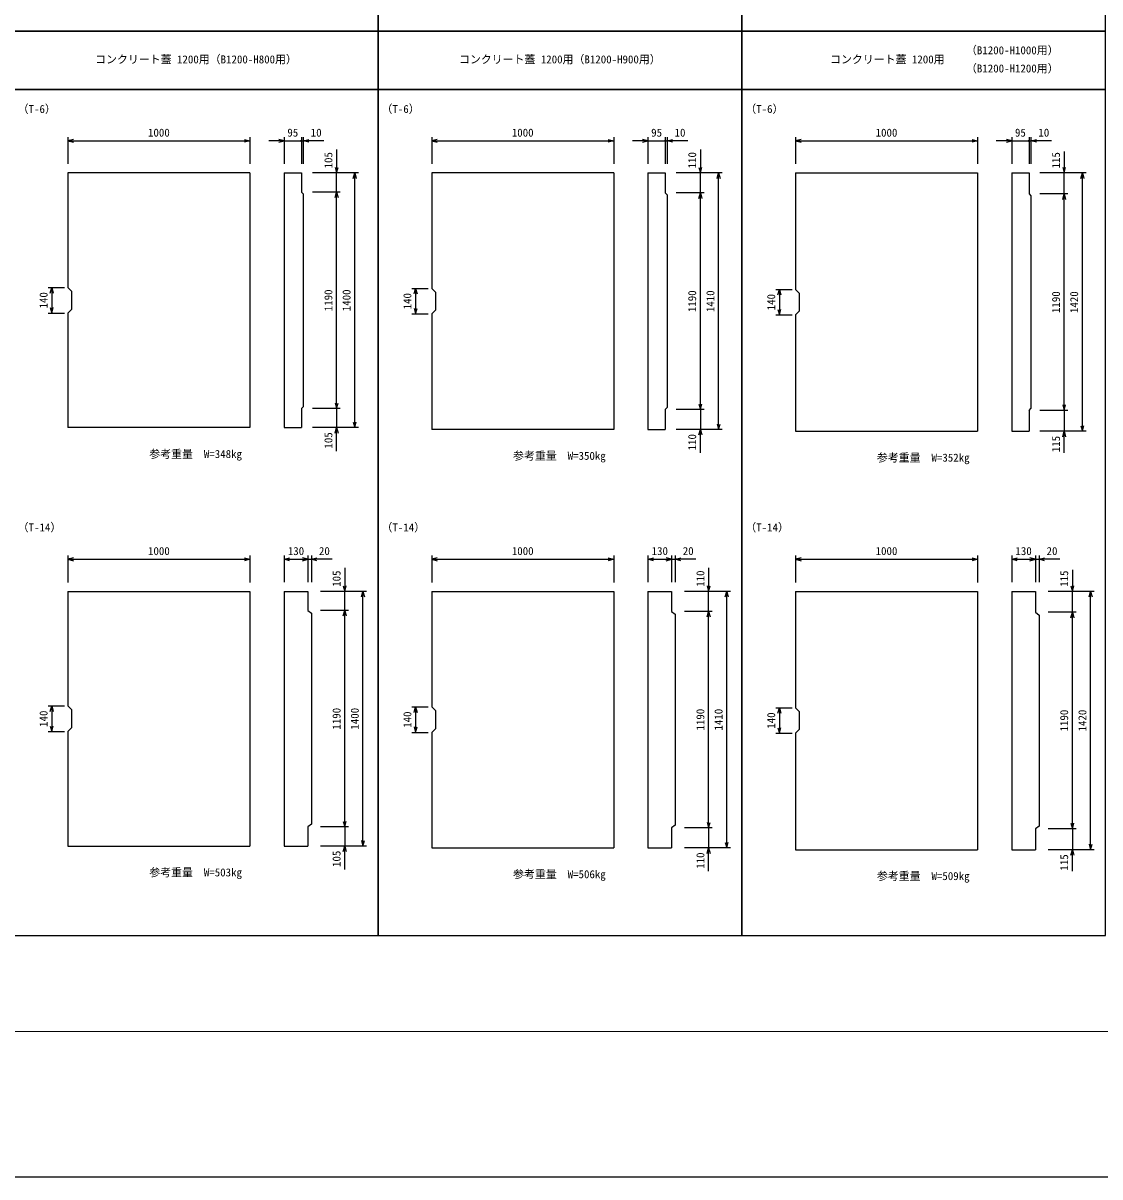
# Model space of a CAD drawing. Units: millimetres, scale not verified. Extents: x -33600 to 33600, y -11880 to 11880.
# Drawn here: x -21326 to -15406, y -11880 to -5537 of the extents above; entities that cross this region are included whole.
import ezdxf
from ezdxf.enums import TextEntityAlignment as Align

# ---------------------------------------------------------------- set-up
doc = ezdxf.new("R2010")
doc.units = ezdxf.units.MM
doc.header["$LTSCALE"] = 40
for name, color, linetype, lineweight in [('0-0_DIM', 7, 'Continuous', 25), ('0-1_Defpoints', 5, 'Continuous', 25), ('0-2_HATCH', 6, 'Continuous', 25), ('0-7_TXT', 7, 'Continuous', 25), ('0-8_WAKU', 3, 'Continuous', 13)]:
    doc.layers.add(name, color=color, linetype=linetype, lineweight=lineweight)
doc.styles.add('ＭＳ ゴシック', font='')
doc.styles.get('ＭＳ ゴシック').set_extended_font_data('MS Gothic')

msp = doc.modelspace()

# ---------------------------------------------------------------- linework, layer by layer
at = {"layer": '0-0_DIM'}
for p, q in [((-21079.36, -6164.77), (-21079.36, -6311.9)), ((-21079.36, -6184.77), (-20079.36, -6184.77)), ((-20079.36, -6164.77), (-20079.36, -6311.9)), ((-19890.76, -6184.77), (-19975.76, -6184.77)), ((-19890.76, -6164.77), (-19890.76, -6311.17)), ((-19890.76, -6184.77), (-19795.76, -6184.77)), ((-19795.76, -6164.77), (-19795.76, -6311.17)), ((-19795.76, -6184.77), (-19785.76, -6184.77)), ((-19785.76, -6164.77), (-19785.76, -6311.17)), ((-19672.24, -6184.77), (-19785.76, -6184.77)), ((-19079.36, -6164.77), (-19079.36, -6311.9)), ((-19079.36, -6184.77), (-18079.36, -6184.77)), ((-18079.36, -6164.77), (-18079.36, -6311.9)), ((-17890.76, -6184.77), (-17975.76, -6184.77)), ((-17890.76, -6164.77), (-17890.76, -6311.17)), ((-17890.76, -6184.77), (-17795.76, -6184.77)), ((-17795.76, -6164.77), (-17795.76, -6311.17)), ((-17795.76, -6184.77), (-17785.76, -6184.77)), ((-17785.76, -6164.77), (-17785.76, -6311.17)), ((-17672.24, -6184.77), (-17785.76, -6184.77)), ((-17079.36, -6164.77), (-17079.36, -6311.9)), ((-17079.36, -6184.77), (-16079.36, -6184.77)), ((-16079.36, -6164.77), (-16079.36, -6311.9)), ((-15890.76, -6184.77), (-15975.76, -6184.77)), ((-15890.76, -6164.77), (-15890.76, -6311.17)), ((-15890.76, -6184.77), (-15795.76, -6184.77)), ((-15795.76, -6164.77), (-15795.76, -6311.17)), ((-15795.76, -6184.77), (-15785.76, -6184.77)), ((-15785.76, -6164.77), (-15785.76, -6311.17)), ((-15672.24, -6184.77), (-15785.76, -6184.77)), ((-19602.69, -6232.45), (-19602.69, -6361.3)), ((-17602.69, -6232.45), (-17602.69, -6361.3)), ((-15602.69, -6242.45), (-15602.69, -6361.3)), ((-19482.69, -6361.3), (-19735.76, -6361.3)), ((-19602.69, -6466.3), (-19602.69, -6361.3)), ((-19502.69, -7761.3), (-19502.69, -6361.3)), ((-17482.69, -6361.3), (-17735.76, -6361.3)), ((-17602.69, -6471.3), (-17602.69, -6361.3)), ((-17502.69, -7771.3), (-17502.69, -6361.3)), ((-15482.69, -6361.3), (-15735.76, -6361.3)), ((-15602.69, -6476.3), (-15602.69, -6361.3)), ((-15502.69, -7781.3), (-15502.69, -6361.3)), ((-19582.69, -6466.3), (-19735.76, -6466.3)), ((-19602.69, -7656.3), (-19602.69, -6466.3)), ((-17582.69, -6471.3), (-17735.76, -6471.3)), ((-17602.69, -7661.3), (-17602.69, -6471.3)), ((-15582.69, -6476.3), (-15735.76, -6476.3)), ((-15602.69, -7666.3), (-15602.69, -6476.3)), ((-21188.36, -6991.3), (-21098.36, -6991.3)), ((-21168.36, -6991.3), (-21168.36, -7131.3)), ((-19188.36, -6996.3), (-19098.36, -6996.3)), ((-19168.36, -6996.3), (-19168.36, -7136.3)), ((-17188.36, -7001.3), (-17098.36, -7001.3)), ((-17168.36, -7001.3), (-17168.36, -7141.3)), ((-21188.36, -7131.3), (-21098.36, -7131.3)), ((-19188.36, -7136.3), (-19098.36, -7136.3)), ((-17188.36, -7141.3), (-17098.36, -7141.3)), ((-19582.69, -7656.3), (-19735.76, -7656.3)), ((-19602.69, -7656.3), (-19602.69, -7761.3)), ((-17582.69, -7661.3), (-17735.76, -7661.3)), ((-17602.69, -7661.3), (-17602.69, -7771.3)), ((-15582.69, -7666.3), (-15735.76, -7666.3)), ((-15602.69, -7666.3), (-15602.69, -7781.3)), ((-19482.69, -7761.3), (-19735.76, -7761.3)), ((-19602.69, -7890.15), (-19602.69, -7761.3)), ((-17482.69, -7771.3), (-17735.76, -7771.3)), ((-17602.69, -7900.15), (-17602.69, -7771.3)), ((-15482.69, -7781.3), (-15735.76, -7781.3)), ((-15602.69, -7900.15), (-15602.69, -7781.3)), ((-21079.36, -8464.77), (-21079.36, -8611.9)), ((-21079.36, -8484.77), (-20079.36, -8484.77)), ((-20079.36, -8464.77), (-20079.36, -8611.9)), ((-19890.77, -8464.77), (-19890.77, -8611.18)), ((-19890.77, -8484.77), (-19760.77, -8484.77)), ((-19760.77, -8464.77), (-19760.77, -8611.18)), ((-19760.77, -8484.77), (-19740.77, -8484.77)), ((-19740.77, -8464.77), (-19740.77, -8611.18)), ((-19627.24, -8484.77), (-19740.77, -8484.77)), ((-19079.36, -8464.77), (-19079.36, -8611.9)), ((-19079.36, -8484.77), (-18079.36, -8484.77)), ((-18079.36, -8464.77), (-18079.36, -8611.9)), ((-17890.77, -8464.77), (-17890.77, -8611.18)), ((-17890.77, -8484.77), (-17760.77, -8484.77)), ((-17760.77, -8464.77), (-17760.77, -8611.18)), ((-17760.77, -8484.77), (-17740.77, -8484.77)), ((-17740.77, -8464.77), (-17740.77, -8611.18)), ((-17627.24, -8484.77), (-17740.77, -8484.77)), ((-17079.36, -8464.77), (-17079.36, -8611.9)), ((-17079.36, -8484.77), (-16079.36, -8484.77)), ((-16079.36, -8464.77), (-16079.36, -8611.9)), ((-15890.77, -8464.77), (-15890.77, -8611.18)), ((-15890.77, -8484.77), (-15760.77, -8484.77)), ((-15760.77, -8464.77), (-15760.77, -8611.18)), ((-15760.77, -8484.77), (-15740.77, -8484.77)), ((-15740.77, -8464.77), (-15740.77, -8611.18)), ((-15627.24, -8484.77), (-15740.77, -8484.77)), ((-19557.69, -8532.45), (-19557.69, -8661.3)), ((-17557.69, -8532.45), (-17557.69, -8661.3)), ((-15557.69, -8542.45), (-15557.69, -8661.3)), ((-19437.69, -8661.3), (-19690.77, -8661.3)), ((-19557.69, -8766.3), (-19557.69, -8661.3)), ((-19457.69, -10061.3), (-19457.69, -8661.3)), ((-17437.69, -8661.3), (-17690.77, -8661.3)), ((-17557.69, -8771.3), (-17557.69, -8661.3)), ((-17457.69, -10071.3), (-17457.69, -8661.3)), ((-15437.69, -8661.3), (-15690.77, -8661.3)), ((-15557.69, -8776.3), (-15557.69, -8661.3)), ((-15457.69, -10081.3), (-15457.69, -8661.3)), ((-19537.69, -8766.3), (-19690.77, -8766.3)), ((-19557.69, -9956.3), (-19557.69, -8766.3)), ((-17537.69, -8771.3), (-17690.77, -8771.3)), ((-17557.69, -9961.3), (-17557.69, -8771.3)), ((-15537.69, -8776.3), (-15690.77, -8776.3)), ((-15557.69, -9966.3), (-15557.69, -8776.3)), ((-21188.36, -9291.3), (-21098.36, -9291.3)), ((-21168.36, -9291.3), (-21168.36, -9431.3)), ((-19188.36, -9296.3), (-19098.36, -9296.3)), ((-19168.36, -9296.3), (-19168.36, -9436.3)), ((-17188.36, -9301.3), (-17098.36, -9301.3)), ((-17168.36, -9301.3), (-17168.36, -9441.3)), ((-21188.36, -9431.3), (-21098.36, -9431.3)), ((-19188.36, -9436.3), (-19098.36, -9436.3)), ((-17188.36, -9441.3), (-17098.36, -9441.3)), ((-19537.69, -9956.3), (-19690.77, -9956.3)), ((-19557.69, -9956.3), (-19557.69, -10061.3)), ((-17537.69, -9961.3), (-17690.77, -9961.3)), ((-17557.69, -9961.3), (-17557.69, -10071.3)), ((-15537.69, -9966.3), (-15690.77, -9966.3)), ((-15557.69, -9966.3), (-15557.69, -10081.3)), ((-19437.69, -10061.3), (-19690.77, -10061.3)), ((-19557.69, -10190.15), (-19557.69, -10061.3)), ((-17437.69, -10071.3), (-17690.77, -10071.3)), ((-17557.69, -10200.15), (-17557.69, -10071.3)), ((-15437.69, -10081.3), (-15690.77, -10081.3)), ((-15557.69, -10200.15), (-15557.69, -10081.3))]:
    msp.add_line(p, q, dxfattribs=at)
for points in [[(-21049.36, -6176.73), (-21079.36, -6184.77), (-21049.36, -6192.81)], [(-20109.36, -6176.73), (-20079.36, -6184.77), (-20109.36, -6192.81)], [(-19920.76, -6192.81), (-19890.76, -6184.77), (-19920.76, -6176.73)], [(-19755.76, -6192.81), (-19785.76, -6184.77), (-19755.76, -6176.73)], [(-19049.36, -6176.73), (-19079.36, -6184.77), (-19049.36, -6192.81)], [(-18109.36, -6176.73), (-18079.36, -6184.77), (-18109.36, -6192.81)], [(-17920.76, -6192.81), (-17890.76, -6184.77), (-17920.76, -6176.73)], [(-17755.76, -6192.81), (-17785.76, -6184.77), (-17755.76, -6176.73)], [(-17049.36, -6176.73), (-17079.36, -6184.77), (-17049.36, -6192.81)], [(-16109.36, -6176.73), (-16079.36, -6184.77), (-16109.36, -6192.81)], [(-15920.76, -6192.81), (-15890.76, -6184.77), (-15920.76, -6176.73)], [(-15755.76, -6192.81), (-15785.76, -6184.77), (-15755.76, -6176.73)], [(-19610.73, -6331.3), (-19602.69, -6361.3), (-19594.65, -6331.3)], [(-17610.73, -6331.3), (-17602.69, -6361.3), (-17594.65, -6331.3)], [(-15610.73, -6331.3), (-15602.69, -6361.3), (-15594.65, -6331.3)], [(-19510.73, -6391.3), (-19502.69, -6361.3), (-19494.65, -6391.3)], [(-17510.73, -6391.3), (-17502.69, -6361.3), (-17494.65, -6391.3)], [(-15510.73, -6391.3), (-15502.69, -6361.3), (-15494.65, -6391.3)], [(-19610.73, -6496.3), (-19602.69, -6466.3), (-19594.65, -6496.3)], [(-17610.73, -6501.3), (-17602.69, -6471.3), (-17594.65, -6501.3)], [(-15610.73, -6506.3), (-15602.69, -6476.3), (-15594.65, -6506.3)], [(-21176.4, -7021.3), (-21168.36, -6991.3), (-21160.32, -7021.3)], [(-19176.4, -7026.3), (-19168.36, -6996.3), (-19160.32, -7026.3)], [(-17176.4, -7031.3), (-17168.36, -7001.3), (-17160.32, -7031.3)], [(-21176.4, -7101.3), (-21168.36, -7131.3), (-21160.32, -7101.3)], [(-19176.4, -7106.3), (-19168.36, -7136.3), (-19160.32, -7106.3)], [(-17176.4, -7111.3), (-17168.36, -7141.3), (-17160.32, -7111.3)], [(-19610.73, -7626.3), (-19602.69, -7656.3), (-19594.65, -7626.3)], [(-17610.73, -7631.3), (-17602.69, -7661.3), (-17594.65, -7631.3)], [(-15610.73, -7636.3), (-15602.69, -7666.3), (-15594.65, -7636.3)], [(-19510.73, -7731.3), (-19502.69, -7761.3), (-19494.65, -7731.3)], [(-19610.73, -7791.3), (-19602.69, -7761.3), (-19594.65, -7791.3)], [(-17610.73, -7801.3), (-17602.69, -7771.3), (-17594.65, -7801.3)], [(-17510.73, -7741.3), (-17502.69, -7771.3), (-17494.65, -7741.3)], [(-15610.73, -7811.3), (-15602.69, -7781.3), (-15594.65, -7811.3)], [(-15510.73, -7751.3), (-15502.69, -7781.3), (-15494.65, -7751.3)], [(-21049.36, -8476.73), (-21079.36, -8484.77), (-21049.36, -8492.81)], [(-20109.36, -8476.73), (-20079.36, -8484.77), (-20109.36, -8492.81)], [(-19860.77, -8492.81), (-19890.77, -8484.77), (-19860.77, -8476.73)], [(-19790.77, -8492.81), (-19760.77, -8484.77), (-19790.77, -8476.73)], [(-19710.77, -8492.81), (-19740.77, -8484.77), (-19710.77, -8476.73)], [(-19049.36, -8476.73), (-19079.36, -8484.77), (-19049.36, -8492.81)], [(-18109.36, -8476.73), (-18079.36, -8484.77), (-18109.36, -8492.81)], [(-17860.77, -8492.81), (-17890.77, -8484.77), (-17860.77, -8476.73)], [(-17790.77, -8492.81), (-17760.77, -8484.77), (-17790.77, -8476.73)], [(-17710.77, -8492.81), (-17740.77, -8484.77), (-17710.77, -8476.73)], [(-17049.36, -8476.73), (-17079.36, -8484.77), (-17049.36, -8492.81)], [(-16109.36, -8476.73), (-16079.36, -8484.77), (-16109.36, -8492.81)], [(-15860.77, -8492.81), (-15890.77, -8484.77), (-15860.77, -8476.73)], [(-15790.77, -8492.81), (-15760.77, -8484.77), (-15790.77, -8476.73)], [(-15710.77, -8492.81), (-15740.77, -8484.77), (-15710.77, -8476.73)], [(-19565.73, -8631.3), (-19557.69, -8661.3), (-19549.65, -8631.3)], [(-19465.73, -8691.3), (-19457.69, -8661.3), (-19449.65, -8691.3)], [(-17565.73, -8631.3), (-17557.69, -8661.3), (-17549.65, -8631.3)], [(-17465.73, -8691.3), (-17457.69, -8661.3), (-17449.65, -8691.3)], [(-15565.73, -8631.3), (-15557.69, -8661.3), (-15549.65, -8631.3)], [(-15465.73, -8691.3), (-15457.69, -8661.3), (-15449.65, -8691.3)], [(-19565.73, -8796.3), (-19557.69, -8766.3), (-19549.65, -8796.3)], [(-17565.73, -8801.3), (-17557.69, -8771.3), (-17549.65, -8801.3)], [(-15565.73, -8806.3), (-15557.69, -8776.3), (-15549.65, -8806.3)], [(-21176.4, -9321.3), (-21168.36, -9291.3), (-21160.32, -9321.3)], [(-19176.4, -9326.3), (-19168.36, -9296.3), (-19160.32, -9326.3)], [(-17176.4, -9331.3), (-17168.36, -9301.3), (-17160.32, -9331.3)], [(-21176.4, -9401.3), (-21168.36, -9431.3), (-21160.32, -9401.3)], [(-19176.4, -9406.3), (-19168.36, -9436.3), (-19160.32, -9406.3)], [(-17176.4, -9411.3), (-17168.36, -9441.3), (-17160.32, -9411.3)], [(-19565.73, -9926.3), (-19557.69, -9956.3), (-19549.65, -9926.3)], [(-17565.73, -9931.3), (-17557.69, -9961.3), (-17549.65, -9931.3)], [(-15565.73, -9936.3), (-15557.69, -9966.3), (-15549.65, -9936.3)], [(-19565.73, -10091.3), (-19557.69, -10061.3), (-19549.65, -10091.3)], [(-19465.73, -10031.3), (-19457.69, -10061.3), (-19449.65, -10031.3)], [(-17565.73, -10101.3), (-17557.69, -10071.3), (-17549.65, -10101.3)], [(-17465.73, -10041.3), (-17457.69, -10071.3), (-17449.65, -10041.3)], [(-15565.73, -10111.3), (-15557.69, -10081.3), (-15549.65, -10111.3)], [(-15465.73, -10051.3), (-15457.69, -10081.3), (-15449.65, -10051.3)]]:
    msp.add_lwpolyline(points, dxfattribs=at)
for centre in [(-19795.76, -6184.77), (-17795.76, -6184.77), (-15795.76, -6184.77)]:
    msp.add_circle(centre, 4, dxfattribs=at)
at = {"layer": '0-1_Defpoints'}
msp.add_lwpolyline([(-33600, -11880), (0, -11880), (0, 11880), (-33600, 11880)], close=True, dxfattribs=at)
at = {"layer": '0-2_HATCH'}
for p, q in [((-21079.36, -6361.3), (-21079.36, -6991.3)), ((-20079.36, -6361.3), (-21079.36, -6361.3)), ((-20079.36, -6361.3), (-20079.36, -7761.3)), ((-19890.76, -6361.3), (-19890.76, -7761.3)), ((-19890.76, -6361.3), (-19795.76, -6361.3)), ((-19795.76, -6361.3), (-19795.76, -6466.3)), ((-19079.36, -6361.3), (-19079.36, -6996.3)), ((-18079.36, -6361.3), (-19079.36, -6361.3)), ((-18079.36, -6361.3), (-18079.36, -7771.3)), ((-17890.76, -6361.3), (-17890.76, -7771.3)), ((-17890.76, -6361.3), (-17795.76, -6361.3)), ((-17795.76, -6361.3), (-17795.76, -6471.3)), ((-17079.36, -6361.3), (-16079.36, -6361.3)), ((-17079.36, -6361.3), (-17079.36, -7001.3)), ((-16079.36, -6361.3), (-16079.36, -7781.3)), ((-15890.76, -6361.3), (-15795.76, -6361.3)), ((-19795.76, -6466.3), (-19785.76, -6476.3)), ((-19785.76, -6476.3), (-19785.76, -7646.3)), ((-17795.76, -6471.3), (-17785.76, -6481.3)), ((-17785.76, -6481.3), (-17785.76, -7651.3)), ((-15785.76, -6486.3), (-15785.76, -7656.3)), ((-21079.36, -6991.3), (-21059.36, -7011.3)), ((-21059.36, -7011.3), (-21059.36, -7111.3)), ((-19079.36, -6996.3), (-19059.36, -7016.3)), ((-19059.36, -7016.3), (-19059.36, -7116.3)), ((-17079.36, -7001.3), (-17059.36, -7021.3)), ((-17059.36, -7021.3), (-17059.36, -7121.3)), ((-21059.36, -7111.3), (-21079.36, -7131.3)), ((-21079.36, -7131.3), (-21079.36, -7761.3)), ((-19059.36, -7116.3), (-19079.36, -7136.3)), ((-19079.36, -7136.3), (-19079.36, -7771.3)), ((-19795.76, -7656.3), (-19785.76, -7646.3)), ((-19795.76, -7656.3), (-19795.76, -7761.3)), ((-17795.76, -7661.3), (-17785.76, -7651.3)), ((-17795.76, -7661.3), (-17795.76, -7771.3)), ((-15795.76, -7666.3), (-15785.76, -7656.3)), ((-15795.76, -7666.3), (-15795.76, -7781.3)), ((-20079.36, -7761.3), (-21079.36, -7761.3)), ((-19890.76, -7761.3), (-19795.76, -7761.3)), ((-18079.36, -7771.3), (-19079.36, -7771.3)), ((-17890.76, -7771.3), (-17795.76, -7771.3)), ((-17079.36, -7781.3), (-16079.36, -7781.3)), ((-21079.36, -8661.3), (-21079.36, -9291.3)), ((-21079.36, -8661.3), (-20079.36, -8661.3)), ((-20079.36, -8661.3), (-20079.36, -10061.3)), ((-19079.36, -8661.3), (-19079.36, -9296.3)), ((-17890.77, -8661.3), (-17890.77, -10071.3)), ((-17890.77, -8661.3), (-17760.77, -8661.3)), ((-17079.36, -8661.3), (-17079.36, -9301.3)), ((-17079.36, -8661.3), (-16079.36, -8661.3)), ((-16079.36, -8661.3), (-16079.36, -10081.3)), ((-19760.77, -8766.3), (-19740.77, -8781.3)), ((-19740.77, -8781.3), (-19740.77, -9941.3)), ((-17740.77, -8786.3), (-17740.77, -9946.3)), ((-15760.77, -8776.3), (-15740.77, -8791.3)), ((-15740.77, -8791.3), (-15740.77, -9951.3)), ((-21079.36, -9291.3), (-21059.36, -9311.3)), ((-21059.36, -9311.3), (-21059.36, -9411.3)), ((-19079.36, -9296.3), (-19059.36, -9316.3)), ((-19059.36, -9316.3), (-19059.36, -9416.3)), ((-17079.36, -9301.3), (-17059.36, -9321.3)), ((-17059.36, -9321.3), (-17059.36, -9421.3)), ((-21059.36, -9411.3), (-21079.36, -9431.3)), ((-21079.36, -9431.3), (-21079.36, -10061.3)), ((-19059.36, -9416.3), (-19079.36, -9436.3)), ((-19079.36, -9436.3), (-19079.36, -10071.3)), ((-17059.36, -9421.3), (-17079.36, -9441.3)), ((-19740.77, -9941.3), (-19760.77, -9956.3)), ((-19760.77, -9956.3), (-19760.77, -10061.3)), ((-17740.77, -9946.3), (-17760.77, -9961.3)), ((-15740.77, -9951.3), (-15760.77, -9966.3)), ((-17760.77, -9961.3), (-17760.77, -10071.3)), ((-15760.77, -9966.3), (-15760.77, -10081.3)), ((-21079.36, -10061.3), (-20079.36, -10061.3)), ((-19079.36, -10071.3), (-18079.36, -10071.3)), ((-17890.77, -10071.3), (-17760.77, -10071.3))]:
    msp.add_line(p, q, dxfattribs=at)
for points in [[(-15890.76, -6361.3), (-15890.76, -7781.3), (-15795.76, -7781.3)], [(-15795.76, -6361.3), (-15795.76, -6476.3), (-15785.76, -6486.3)], [(-17059.36, -7121.3), (-17079.36, -7141.3), (-17079.36, -7781.3)], [(-19890.77, -8661.3), (-19760.77, -8661.3), (-19760.77, -8766.3)], [(-19890.77, -8661.3), (-19890.77, -10061.3), (-19760.77, -10061.3)], [(-19079.36, -8661.3), (-18079.36, -8661.3), (-18079.36, -10071.3)], [(-17760.77, -8661.3), (-17760.77, -8771.3), (-17740.77, -8786.3)], [(-15890.77, -8661.3), (-15760.77, -8661.3), (-15760.77, -8776.3)], [(-15890.77, -8661.3), (-15890.77, -10081.3), (-15760.77, -10081.3)], [(-17079.36, -9441.3), (-17079.36, -10081.3), (-16079.36, -10081.3)]]:
    msp.add_lwpolyline(points, dxfattribs=at)
at = {"layer": '0-7_TXT'}
for points in [[(-21374.81, -5582.13), (-19374.81, -5582.13), (-19374.81, -2082.13), (-21374.81, -2082.13)], [(-19374.81, -5582.13), (-17374.81, -5582.13), (-17374.81, -2082.13), (-19374.81, -2082.13)], [(-17374.81, -5582.13), (-15374.81, -5582.13), (-15374.81, -2082.13), (-17374.81, -2082.13)], [(-21374.81, -5902.13), (-19374.81, -5902.13), (-19374.81, -5582.13), (-21374.81, -5582.13)], [(-19374.81, -5902.13), (-17374.81, -5902.13), (-17374.81, -5582.13), (-19374.81, -5582.13)], [(-17374.81, -5902.13), (-15374.81, -5902.13), (-15374.81, -5582.13), (-17374.81, -5582.13)], [(-21374.81, -10552.13), (-19374.81, -10552.13), (-19374.81, -5902.13), (-21374.81, -5902.13)], [(-19374.81, -10552.13), (-17374.81, -10552.13), (-17374.81, -5902.13), (-19374.81, -5902.13)], [(-17374.81, -10552.13), (-15374.81, -10552.13), (-15374.81, -5902.13), (-17374.81, -5902.13)]]:
    msp.add_lwpolyline(points, close=True, dxfattribs=at)
at = {"layer": '0-8_WAKU'}
msp.add_lwpolyline([(-32800, -11080), (-800, -11080), (-800, 11080), (-32800, 11080)], close=True, dxfattribs=at)

# ---------------------------------------------------------------- texts
at = {"layer": '0-0_DIM', "style": 'ＭＳ ゴシック'}
for s, p in [('（T-6）', (-21355.79, -6044.82)), ('（T-6）', (-19355.79, -6044.82)), ('（T-6）', (-17355.79, -6044.82)), ('1000', (-20639.36, -6174.77)), ('95', (-19873.26, -6174.77)), ('10', (-19744.6, -6174.77)), ('1000', (-18639.36, -6174.77)), ('95', (-17873.26, -6174.77)), ('10', (-17744.6, -6174.77)), ('1000', (-16639.36, -6174.77)), ('95', (-15873.26, -6174.77)), ('10', (-15744.6, -6174.77)), ('参考重量\u3000W=348kg', (-20632.28, -7941.3)), ('参考重量\u3000W=350kg', (-18632.28, -7951.3)), ('参考重量\u3000W=352kg', (-16632.28, -7961.3)), ('（T-14）', (-21355.79, -8344.82)), ('（T-14）', (-19355.79, -8344.82)), ('（T-14）', (-17355.79, -8344.82)), ('1000', (-20639.36, -8474.77)), ('130', (-19870.77, -8474.77)), ('20', (-19699.6, -8474.77)), ('1000', (-18639.36, -8474.77)), ('130', (-17870.77, -8474.77)), ('20', (-17699.6, -8474.77)), ('1000', (-16639.36, -8474.77)), ('130', (-15870.77, -8474.77)), ('20', (-15699.6, -8474.77)), ('参考重量\u3000W=503kg', (-20632.28, -10241.3)), ('参考重量\u3000W=506kg', (-18632.28, -10251.3)), ('参考重量\u3000W=509kg', (-16632.28, -10261.3))]:
    msp.add_text(s, height=43.99, dxfattribs=at).set_placement(p, align=Align.BOTTOM_LEFT)
for s, p in [('105', (-19612.69, -6336.3)), ('110', (-17612.69, -6336.3)), ('115', (-15612.69, -6336.3)), ('140', (-21178.36, -7106.3)), ('1190', (-19612.69, -7121.3)), ('1400', (-19512.69, -7121.3)), ('140', (-19178.36, -7111.3)), ('1190', (-17612.69, -7126.3)), ('1410', (-17512.69, -7126.3)), ('140', (-17178.36, -7116.3)), ('1190', (-15612.69, -7131.3)), ('1420', (-15512.69, -7131.3)), ('105', (-19612.69, -7876.3)), ('110', (-17612.69, -7886.3)), ('115', (-15612.69, -7896.3)), ('105', (-19567.69, -8636.3)), ('110', (-17567.69, -8636.3)), ('115', (-15567.69, -8636.3)), ('140', (-21178.36, -9406.3)), ('1190', (-19567.69, -9421.3)), ('1400', (-19467.69, -9421.3)), ('1190', (-17567.69, -9426.3)), ('1410', (-17467.69, -9426.3)), ('1190', (-15567.69, -9431.3)), ('1420', (-15467.69, -9431.3)), ('140', (-19178.36, -9411.3)), ('140', (-17178.36, -9416.3)), ('105', (-19567.69, -10176.3)), ('110', (-17567.69, -10186.3)), ('115', (-15567.69, -10196.3))]:
    msp.add_text(s, height=43.99, rotation=90, dxfattribs=at).set_placement(p, align=Align.BOTTOM_LEFT)
at = {"layer": '0-7_TXT', "style": 'ＭＳ ゴシック'}
for s, p in [('コンクリート蓋 1200用（B1200-H800用）', (-20929.81, -5772.13)), ('コンクリート蓋 1200用（B1200-H900用）', (-18929.81, -5772.13)), ('（B1200-H1000用）', (-16142.7, -5722.13)), ('コンクリート蓋 1200用', (-16889.81, -5772.13)), ('（B1200-H1200用）', (-16142.7, -5822.13))]:
    msp.add_text(s, height=43.99, dxfattribs=at).set_placement(p, align=Align.BOTTOM_LEFT)

doc.saveas('drawing.dxf')
